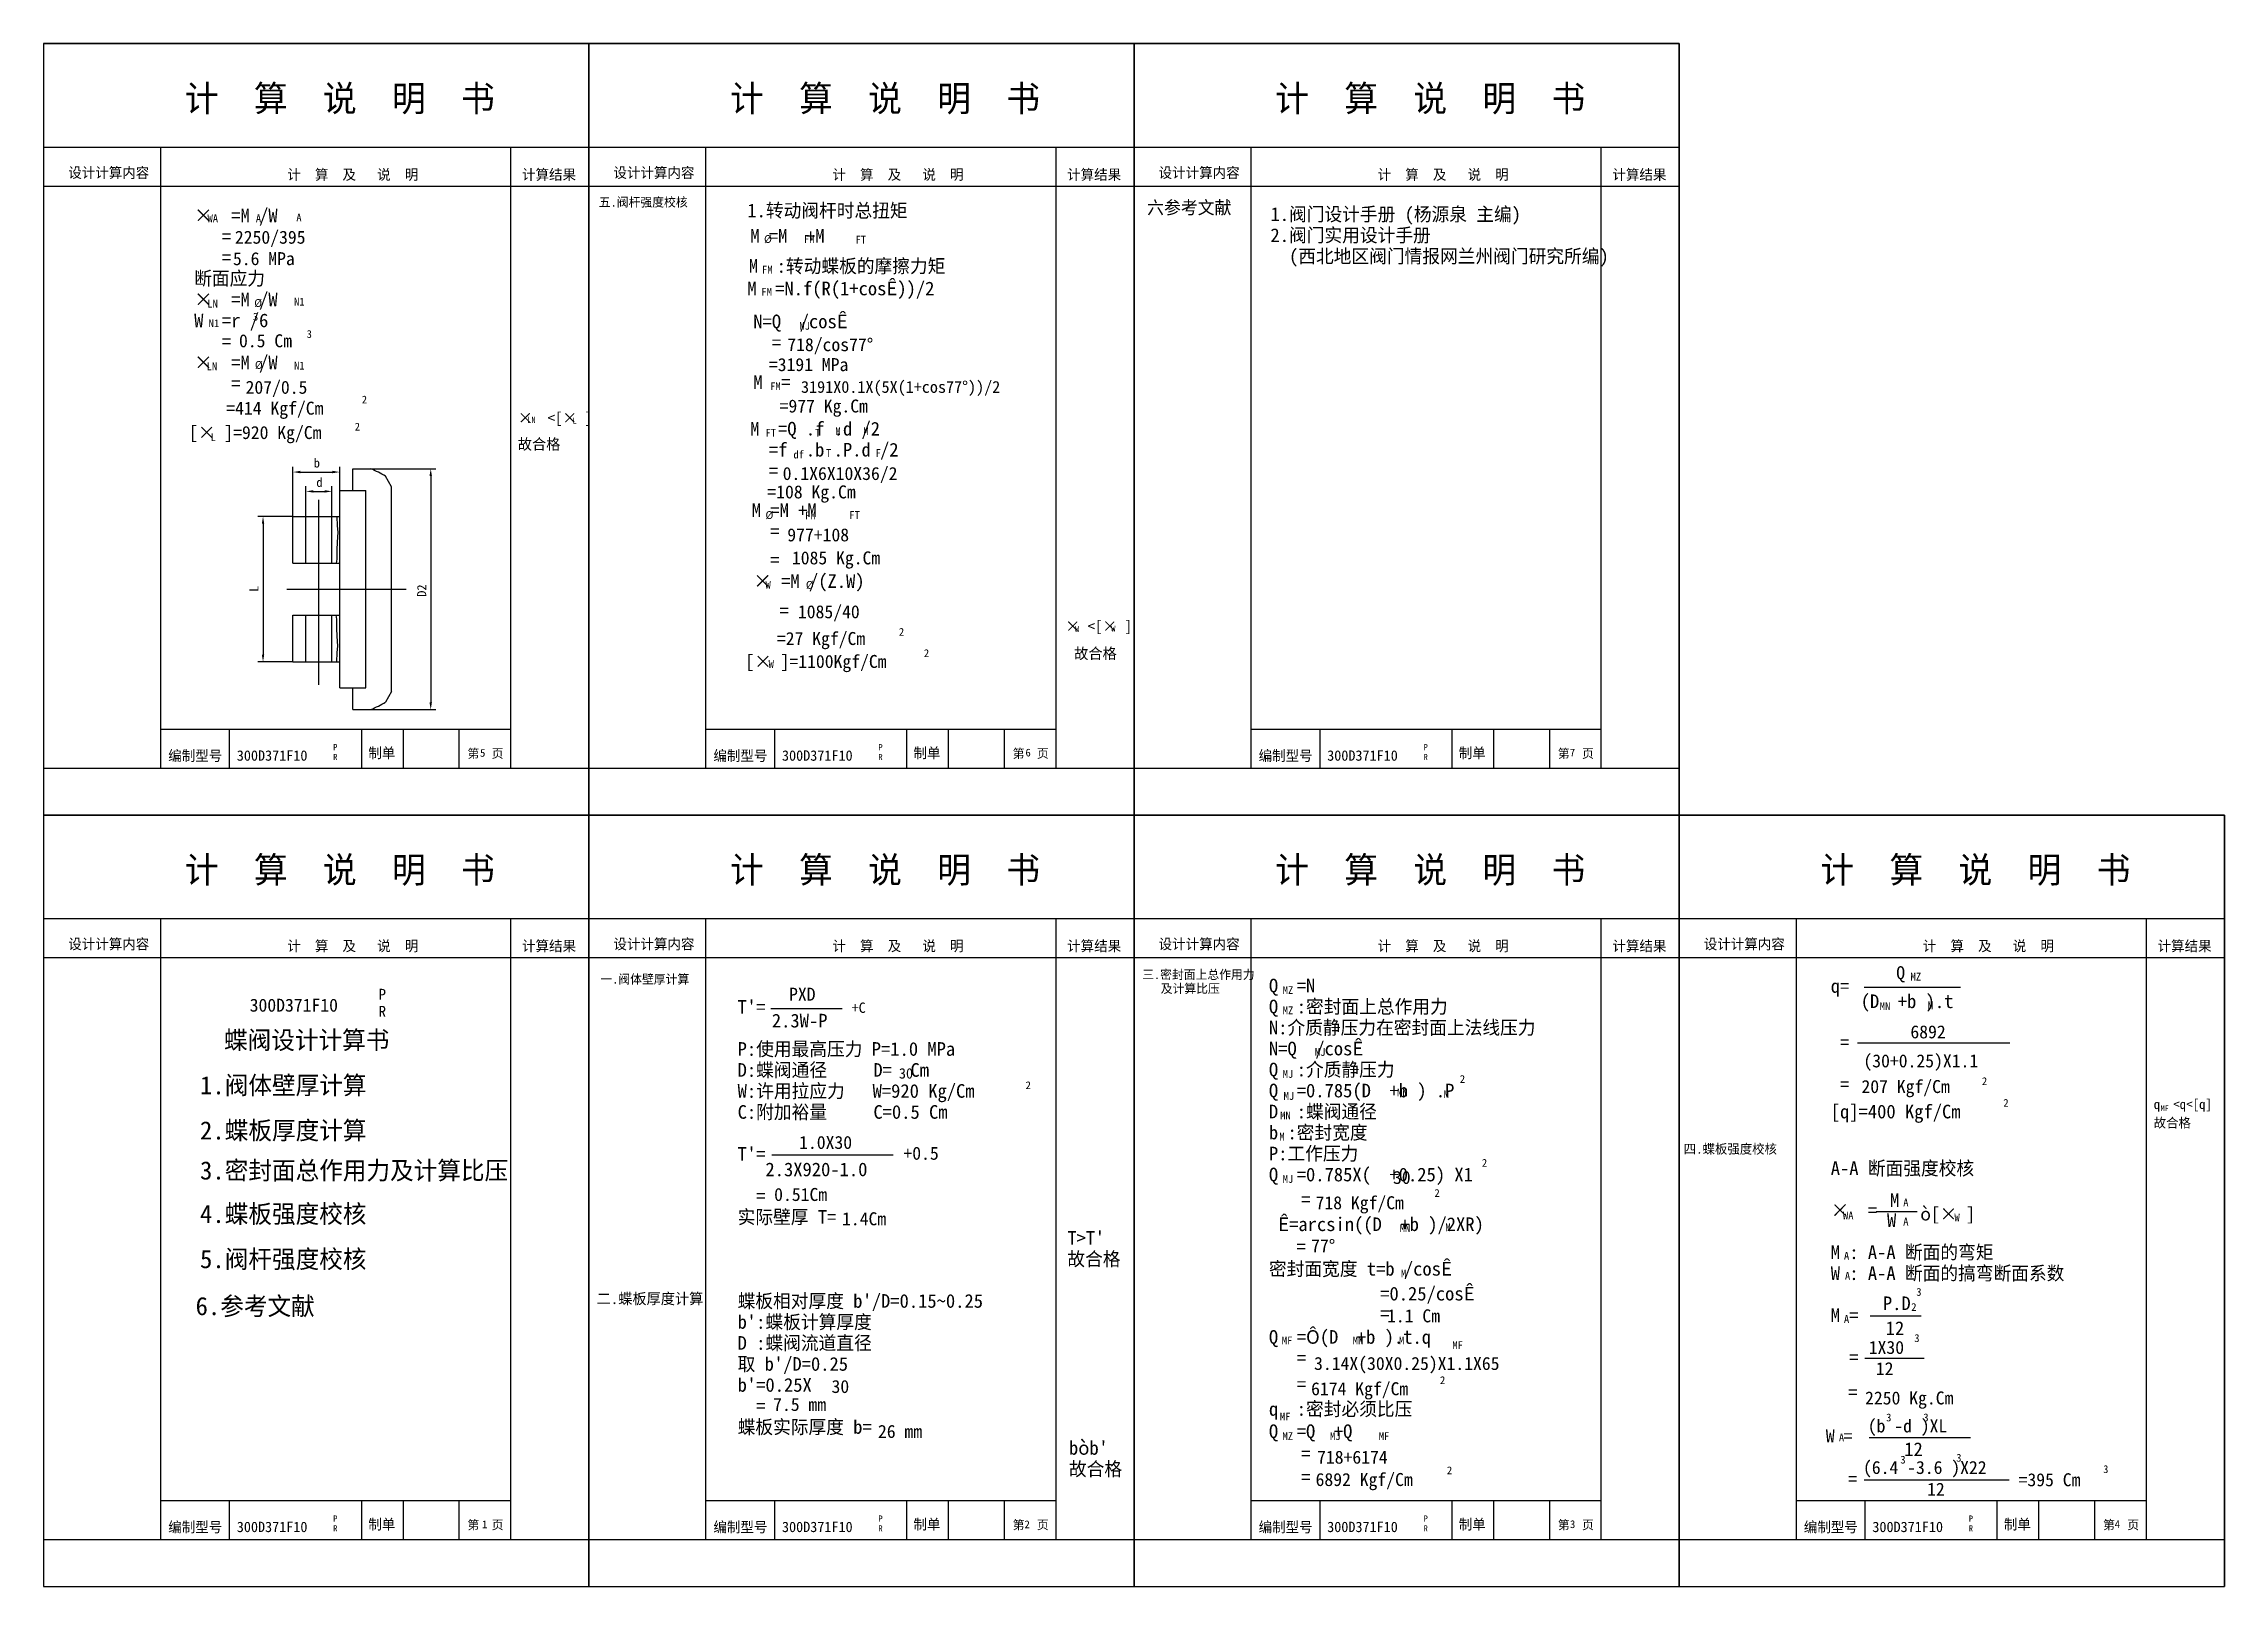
# Model space of a CAD drawing. Header units: metres. Extents: x 0 to 840, y 0 to 594.
import ezdxf

# ---------------------------------------------------------------- set-up
doc = ezdxf.new("R2010")
doc.units = ezdxf.units.M
for name, color, linetype in [('C', 6, 'Continuous'), ('D', 1, 'Continuous'), ('FL', 5, 'Continuous'), ('HA', 5, 'Continuous'), ('TL', 4, 'Continuous')]:
    doc.layers.add(name, color=color, linetype=linetype)

msp = doc.modelspace()

# ---------------------------------------------------------------- linework, layer by layer
at = {"layer": 'C'}
for p, q in [((106.05, 347.12), (106.05, 418.29)), ((93.63, 383.95), (139.59, 383.95))]:
    msp.add_line(p, q, dxfattribs=at)
at = {"layer": 'D'}
for p, q in [((96.05, 411.95), (96.05, 431.05)), ((98.85, 429.05), (111.25, 429.05)), ((114.05, 421.95), (114.05, 431.05)), ((126.07, 430.29), (151.11, 430.29)), ((101.05, 411.95), (101.05, 423.6)), ((103.85, 421.6), (108.25, 421.6)), ((111.05, 411.95), (111.05, 423.6)), ((149.11, 427.49), (149.11, 340.4)), ((96.05, 411.95), (82.52, 411.95)), ((84.52, 409.15), (84.52, 358.75)), ((96.05, 355.95), (82.52, 355.95)), ((126.07, 337.6), (151.11, 337.6)), ((71.53, 330), (71.53, 315)), ((122.39, 330), (122.39, 315)), ((138.45, 330), (138.45, 315)), ((160.12, 315), (160.12, 330)), ((281.53, 330), (281.53, 315)), ((332.39, 330), (332.39, 315)), ((348.45, 330), (348.45, 315)), ((370.12, 315), (370.12, 330)), ((491.53, 330), (491.53, 315)), ((542.39, 330), (542.39, 315)), ((558.45, 330), (558.45, 315)), ((580.12, 315), (580.12, 330)), ((701.29, 230.7), (738.37, 230.7)), ((280.08, 222.51), (307.63, 222.51)), ((698.74, 209.33), (738.65, 209.33)), ((738.65, 209.33), (757.36, 209.33)), ((280.47, 166.1), (327.22, 166.1)), ((705.83, 144.36), (721.7, 144.36)), ((703.51, 104.14), (723.24, 104.14)), ((701.57, 87.9), (724.41, 87.9)), ((703.12, 57.35), (742.21, 57.35)), ((701.31, 41.08), (744.02, 41.08)), ((744.02, 41.08), (757.16, 41.08)), ((71.53, 33), (71.53, 18)), ((122.39, 33), (122.39, 18)), ((138.45, 33), (138.45, 18)), ((160.12, 18), (160.12, 33)), ((281.53, 33), (281.53, 18)), ((332.39, 33), (332.39, 18)), ((348.45, 33), (348.45, 18)), ((370.12, 18), (370.12, 33)), ((491.53, 33), (491.53, 18)), ((542.39, 33), (542.39, 18)), ((558.45, 33), (558.45, 18)), ((580.12, 18), (580.12, 33)), ((701.53, 33), (701.53, 18)), ((752.39, 33), (752.39, 18)), ((768.45, 33), (768.45, 18)), ((790.12, 18), (790.12, 33))]:
    msp.add_line(p, q, dxfattribs=at)
for points in [[(98.85, 429.52), (98.85, 428.58), (96.05, 429.05)], [(111.25, 429.52), (111.25, 428.58), (114.05, 429.05)], [(148.64, 427.49), (149.58, 427.49), (149.11, 430.29)], [(103.85, 422.07), (103.85, 421.13), (101.05, 421.6)], [(108.25, 422.07), (108.25, 421.13), (111.05, 421.6)], [(84.05, 409.15), (84.98, 409.15), (84.52, 411.95)], [(84.05, 358.75), (84.98, 358.75), (84.52, 355.95)], [(148.64, 340.4), (149.58, 340.4), (149.11, 337.6)]]:
    msp.add_solid(points, dxfattribs=at)
at = {"layer": 'FL'}
for p, q in [((210, 594), (0, 594)), ((0, 594), (210, 594)), ((0, 594), (0, 297)), ((210, 594), (210, 297)), ((210, 297), (210, 594)), ((210, 594), (210, 297)), ((210, 594), (420, 594)), ((420, 594), (210, 594)), ((420, 297), (420, 594)), ((420, 594), (420, 297)), ((420, 594), (420, 297)), ((420, 594), (630, 594)), ((630, 594), (420, 594)), ((630, 297), (630, 594)), ((630, 594), (630, 297)), ((630, 594), (630, 297)), ((0, 297), (0, 0)), ((0, 297), (210, 297)), ((210, 297), (0, 297)), ((0, 297), (210, 297)), ((210, 0), (210, 297)), ((210, 297), (210, 0)), ((210, 297), (420, 297)), ((420, 297), (210, 297)), ((210, 297), (420, 297)), ((210, 297), (210, 0)), ((420, 297), (420, 0)), ((420, 0), (420, 297)), ((420, 297), (630, 297)), ((630, 297), (420, 297)), ((420, 297), (630, 297)), ((420, 297), (420, 0)), ((630, 297), (630, 0)), ((630, 0), (630, 297)), ((630, 297), (840, 297)), ((840, 297), (630, 297)), ((630, 297), (840, 297)), ((630, 297), (630, 0)), ((840, 0), (840, 297)), ((840, 297), (840, 0)), ((840, 0), (840, 297)), ((0, 0), (210, 0)), ((210, 0), (420, 0)), ((420, 0), (630, 0)), ((630, 0), (840, 0))]:
    msp.add_line(p, q, dxfattribs=at)
at = {"layer": 'HA'}
for points in [[(112.93, 411.95), (113.12, 408.37), (113.32, 405.86), (113.12, 402), (112.93, 399.11), (112.93, 395.44), (112.63, 393.95)], [(112.93, 355.95), (113.12, 359.52), (113.32, 362.03), (113.12, 365.89), (112.93, 368.78), (112.93, 372.45), (112.63, 373.95)]]:
    msp.add_lwpolyline(points, dxfattribs=at)
at = {"layer": 'TL'}
for p, q in [((210, 554), (0, 554)), ((45, 554), (45, 315)), ((180, 315), (180, 554)), ((420, 554), (210, 554)), ((255, 554), (255, 315)), ((390, 315), (390, 554)), ((630, 554), (420, 554)), ((465, 554), (465, 315)), ((600, 315), (600, 554)), ((210, 539), (0, 539)), ((420, 539), (210, 539)), ((630, 539), (420, 539)), ((119.05, 421.95), (119.05, 430.29)), ((119.05, 430.29), (126.07, 430.29)), ((114.05, 345.95), (114.05, 421.95)), ((114.05, 421.95), (124.05, 421.95)), ((124.05, 345.95), (124.05, 421.95)), ((134.05, 423.38), (131.72, 427.41)), ((134.05, 344.51), (134.05, 423.38)), ((96.05, 411.95), (114.05, 411.95)), ((96.05, 393.95), (96.05, 411.95)), ((101.05, 393.95), (101.05, 411.95)), ((111.05, 393.95), (111.05, 411.95)), ((96.05, 393.95), (114.05, 393.95)), ((96.05, 373.95), (114.05, 373.95)), ((96.05, 355.95), (96.05, 373.95)), ((101.05, 355.95), (101.05, 373.95)), ((111.05, 355.95), (111.05, 373.95)), ((96.05, 355.95), (114.05, 355.95)), ((114.05, 345.95), (124.05, 345.95)), ((119.05, 337.6), (119.05, 345.95)), ((134.05, 344.51), (131.72, 340.48)), ((119.05, 337.6), (126.07, 337.6)), ((45, 330), (180, 330)), ((255, 330), (390, 330)), ((465, 330), (600, 330)), ((0, 315), (210, 315)), ((210, 315), (420, 315)), ((420, 315), (630, 315)), ((210, 257), (0, 257)), ((45, 257), (45, 18)), ((180, 18), (180, 257)), ((420, 257), (210, 257)), ((255, 257), (255, 18)), ((390, 18), (390, 257)), ((630, 257), (420, 257)), ((465, 257), (465, 18)), ((600, 18), (600, 257)), ((840, 257), (630, 257)), ((675, 257), (675, 18)), ((810, 18), (810, 257)), ((210, 242), (0, 242)), ((420, 242), (210, 242)), ((630, 242), (420, 242)), ((840, 242), (630, 242)), ((45, 33), (180, 33)), ((255, 33), (390, 33)), ((465, 33), (600, 33)), ((675, 33), (810, 33)), ((0, 18), (210, 18)), ((210, 18), (420, 18)), ((420, 18), (630, 18)), ((630, 18), (840, 18))]:
    msp.add_line(p, q, dxfattribs=at)
for start, end in [(59.44, 66.64), (293.36, 300.56)]:
    msp.add_arc((106.05, 383.95), 50.48, start, end, dxfattribs=at)

# ---------------------------------------------------------------- texts
at = {"layer": 'D'}
for s, height, p in [('计  算  说  明  书', 10, (54.39, 567.91)), ('计  算  说  明  书', 10, (264.39, 567.91)), ('计  算  说  明  书', 10, (474.39, 567.91)), ('设计计算内容', 4, (9.49, 542.32)), ('计  算  及   说  明', 4, (93.85, 541.59)), ('计算结果', 4, (184.27, 541.59)), ('设计计算内容', 4, (219.49, 542.32)), ('计  算  及   说  明', 4, (303.85, 541.59)), ('计算结果', 4, (394.27, 541.59)), ('设计计算内容', 4, (429.49, 542.32)), ('计  算  及   说  明', 4, (513.85, 541.59)), ('计算结果', 4, (604.27, 541.59)), ('%%215  =M /W', 5.25, (57.99, 525.24)), ('五.阀杆强度校核', 3.5, (213.84, 531.25)), ('1.转动阀杆时总扭矩', 5.25, (271.06, 527.13)), ('六参考文献', 5, (425.04, 528.39)), ('1.阀门设计手册 (杨源泉 主编)', 5.25, (472.56, 525.71)), ('WA', 3, (63.12, 525.24)), ('   =', 5.25, (57.99, 517.16)), ('2250/395', 5, (73.68, 516.96)), ('A', 3, (81.75, 525.24)), ('A', 3, (97.33, 525.54)), ('M =M  +M', 5.25, (272.22, 517.32)), ('2.阀门实用设计手册 ', 5.25, (472.56, 517.63)), ('   =', 5.25, (57.99, 509.07)), ('5.6 MPa', 5, (72.93, 508.71)), ('%%216', 3, (277.49, 517.27)), ('FM', 3, (292.92, 517.27)), ('FT', 3, (312.73, 517.02)), ('  (西北地区阀门情报网兰州阀门研究所编)', 5.25, (472.56, 509.54)), ('断面应力 ', 5.25, (57.99, 500.99)), ('M  :转动蝶板的摩擦力矩', 5.25, (271.64, 505.77)), ('FM', 3, (276.72, 505.45)), ('%%215  =M /W', 5.25, (57.99, 492.9)), ('%%216', 3, (81.13, 492.63)), ('N1', 3, (96.46, 493.13)), ('M  =N.f(R(1+cos%%202))/2', 5.25, (271.06, 497.11)), ('FM', 3, (276.46, 496.96)), ('W  =r /6', 5.25, (57.99, 484.82)), ('LN', 3, (63.04, 492.38)), ('N1', 3, (63.54, 484.85)), ('3', 3, (80.63, 487.36)), ('N=Q  /cos%%202', 5.25, (273.37, 484.42)), ('   =', 5.25, (57.99, 476.73)), ('0.5 Cm', 5, (75.26, 477.09)), ('3', 3, (101.31, 480.69)), ('  =', 5.25, (273.37, 476.33)), ('718/cos77%%d', 5, (286.45, 475.6)), ('MJ', 3, (291.12, 483.85)), ('%%215  =M /W', 5.25, (57.99, 468.65)), ('LN', 3, (62.79, 468.27)), ('%%216', 3, (81.38, 468.78)), ('N1', 3, (96.46, 468.53)), ('=3191 MPa', 5, (279.36, 467.92)), ('    =', 5.25, (57.99, 460.56)), ('207/0.5', 5, (77.79, 459.18)), ('M  =', 5.25, (273.37, 461.07)), ('FM', 3, (279.84, 460.59)), ('3191X0.1X(5X(1+cos77%%d))/2', 4.56, (291.74, 459.54)), ('=414 Kgf/Cm', 5, (70.36, 451.14)), ('2', 3, (122.55, 455.46)), ('=977 Kg.Cm', 5, (283.5, 451.97)), ('[%%215 ]=920 Kg/Cm', 5, (56, 441.76)), ('2', 3, (119.83, 445.03)), ('%%215  <[%%215 ]', 4.2, (182.67, 447.8)), ('LN', 2.4, (186.27, 447.91)), ('L', 2.4, (203.73, 447.63)), ('M  =Q .f .d /2', 5.25, (272.17, 443.11)), ('FT', 3, (278.05, 442.66)), ('T', 3, (297.18, 442.66)), ('M', 3, (304.96, 443.26)), ('M', 3, (315.73, 443.26)), ('L', 3, (64.3, 440.97)), ('故合格', 4.2, (182.67, 437.68)), ('  =f  .b .P.d /2', 5.25, (272.17, 435.03)), ('df', 3, (288.81, 434.29)), ('T', 3, (301.37, 434.89)), ('F', 3, (320.51, 434.89)), ('b', 3.5, (104.05, 430.8)), ('  =', 5.25, (272.17, 426.94)), ('0.1X6X10X36/2', 5, (284.68, 425.99)), ('d', 3.5, (105.05, 423.35)), ('=108 Kg.Cm', 5, (278.77, 418.9)), ('M =M +M', 5.25, (272.77, 411.71)), ('%%216', 3, (278.05, 411)), ('FM', 3, (293.3, 410.85)), ('FT', 3, (310.34, 411)), ('  =', 5.25, (272.77, 403.62)), ('977+108', 5, (286.45, 402.36)), ('  =', 5.25, (272.77, 392.58)), ('1085 Kg.Cm', 5, (288.23, 393.5)), ('%%215 =M /(Z.W)', 5.25, (273.37, 384.46)), ('W', 3, (278.05, 384.11)), ('%%216', 3, (293.6, 384.11)), ('1085/40', 5, (290.54, 372.75)), ('  =', 5.25, (276.36, 373.07)), ('%%215 <[%%215 ]', 4.2, (393.53, 367.61)), ('W', 2.4, (397.25, 367.4)), ('W', 2.4, (411.22, 367.53)), ('=27 Kgf/Cm', 5, (282.44, 362.45)), ('2', 3, (329.43, 366)), (' 故合格', 4.2, (394.11, 357.1)), ('[%%215 ]=1100Kgf/Cm', 5, (270.27, 353.62)), ('W', 3, (279.24, 353.62)), ('2', 3, (339.05, 357.81)), ('编制型号', 4, (48, 317.84)), ('300D371F10', 4, (74.41, 317.9)), ('R', 2.4, (111.55, 318.14)), ('P', 2.4, (111.55, 321.9)), ('制单', 4, (125.07, 318.9)), ('第  页', 3.5, (163.28, 318.97)), ('5', 3, (168.11, 319.43)), ('编制型号', 4, (258, 317.84)), ('300D371F10', 4, (284.41, 317.9)), ('R', 2.4, (321.55, 318.14)), ('P', 2.4, (321.55, 321.9)), ('制单', 4, (335.07, 318.9)), ('第  页', 3.5, (373.28, 318.97)), ('6', 3, (378.2, 319.54)), ('编制型号', 4, (468, 317.84)), ('300D371F10', 4, (494.41, 317.9)), ('R', 2.4, (531.55, 318.14)), ('P', 2.4, (531.55, 321.9)), ('制单', 4, (545.07, 318.9)), ('第  页', 3.5, (583.28, 318.97)), ('7', 3, (587.88, 319.53)), ('计  算  说  明  书', 10, (54.39, 270.91)), ('计  算  说  明  书', 10, (264.39, 270.91)), ('计  算  说  明  书', 10, (474.39, 270.91)), ('计  算  说  明  书', 10, (684.39, 270.91)), ('设计计算内容', 4, (9.49, 245.32)), ('计  算  及   说  明', 4, (93.85, 244.59)), ('计算结果', 4, (184.27, 244.59)), ('设计计算内容', 4, (219.49, 245.32)), ('计  算  及   说  明', 4, (303.85, 244.59)), ('计算结果', 4, (394.27, 244.59)), ('设计计算内容', 4, (429.49, 245.32)), ('计  算  及   说  明', 4, (513.85, 244.59)), ('计算结果', 4, (604.27, 244.59)), ('设计计算内容', 4, (639.49, 245.32)), ('计  算  及   说  明', 4, (723.85, 244.59)), ('计算结果', 4, (814.27, 244.59)), ('一.阀体壁厚计算', 3.5, (214.45, 232.07)), ('三.密封面上总作用力', 3.5, (423.14, 233.84)), ('Q', 5, (713.61, 233.79)), ('MZ', 3, (719.1, 233.23)), ('P', 4.2, (129.05, 225.87)), ('PXD', 5, (287.14, 225.5)), ('   及计算比压', 3.5, (423.14, 228.45)), ('Q  =N', 5.25, (471.97, 228.71)), ('MZ', 3, (477.29, 228.09)), ('q=', 5.25, (688.38, 228.55)), ('  (D  +b ).t', 5.25, (692.78, 222.66)), ('300D371F10', 5, (79.37, 221.28)), ('R', 4.2, (129.05, 219.29)), ("T'=   ", 5.25, (267.32, 220.46)), ('  2.3W-P', 5.25, (273.36, 215.2)), ('+C', 4, (311.22, 220.81)), ('Q  :密封面上总作用力', 5.25, (471.97, 220.63)), ('N:介质静压力在密封面上法线压力', 5.25, (471.97, 212.54)), ('MZ', 3, (477.29, 220.27)), ('MN', 3, (707.26, 221.91)), ('M', 3, (725.8, 222.22)), ('蝶阀设计计算书', 7, (69.49, 206.85)), ('P:使用最高压力 P=1.0 MPa', 5.25, (267.32, 204.29)), ('N=Q  /cos%%202', 5.25, (471.97, 204.46)), (' =', 5.25, (688.38, 206.88)), ('6892', 5, (719.06, 211.01)), ('D:蝶阀通径     D=  Cm', 5.25, (267.32, 196.21)), ('Q  :介质静压力', 5.25, (471.97, 196.37)), ('MJ', 3, (489.69, 204.28)), ('(30+0.25)X1.1', 5, (700.96, 199.83)), ('1.阀体壁厚计算', 7, (60.23, 189.45)), ('W:许用拉应力   W=920 Kg/Cm', 5.25, (267.32, 188.12)), ('30', 4, (329.45, 195.52)), ('2', 3, (378.24, 191.44)), ('Q  =0.785(D  +b ) .P', 5.25, (471.97, 188.29)), ('MJ', 3, (477.29, 195.8)), ('2', 3, (545.5, 193.85)), (' =', 5.25, (688.38, 190.71)), ('207 Kgf/Cm', 5, (700.21, 189.95)), ('2', 3, (746.59, 193)), ('C:附加裕量     C=0.5 Cm', 5.25, (267.32, 180.04)), ('D  :蝶阀通径', 5.25, (471.97, 180.2)), ('MJ', 3, (477.62, 187.32)), ('MN', 3, (521.35, 188.63)), ('M', 3, (539.3, 187.98)), ('[q]=400 Kgf/Cm', 5.25, (688.38, 180.19)), ('2', 3, (754.86, 184.66)), ('q  <q<[q]', 3.67, (812.77, 183.8)), ('MF', 2.1, (815.44, 183.05)), ('2.蝶板厚度计算', 7, (60.23, 172.06)), ('b :密封宽度', 5.25, (471.97, 172.12)), ('MN', 3, (476.31, 179.82)), ('故合格', 3.67, (812.77, 176.65)), ("T'=", 5.25, (267.32, 163.87)), ('1.0X30', 5, (291.01, 168.43)), ('+0.5', 5, (331.19, 164.26)), ('P:工作压力', 5.25, (471.97, 164.03)), ('M', 3, (475.98, 171.67)), ('四.蝶板强度校核', 3.67, (631.75, 166.6)), ('3.密封面总作用力及计算比压', 7, (60.23, 156.65)), ('   2.3X920-1.0', 5.25, (267.32, 157.92)), ('Q  =0.785X(  +0.25) X1', 5.25, (471.97, 155.95)), ('30', 5, (519.75, 154.95)), ('2', 3, (553.99, 161.56)), ('A-A 断面强度校核', 5.25, (688.38, 158.37)), ('  =', 5.25, (267.32, 147.7)), ('0.51Cm', 5, (281.39, 148.39)), ('MJ', 3, (477.29, 155.36)), ('2', 3, (535.73, 149.96)), ('M', 5.25, (711.21, 146.04)), ('4.蝶板强度校核', 7, (60.23, 139.92)), ('实际壁厚 T=', 5.25, (267.32, 139.61)), ('1.4Cm', 5, (307.53, 139.03)), (' %%202=arcsin((D  +b )/2XR)', 5.25, (471.97, 136.81)), ('   =', 5.25, (473.69, 146.38)), ('718 Kgf/Cm', 5, (489.94, 145.21)), ('%%215  =', 5.25, (688.38, 142.2)), ('WA', 3, (693.06, 141.26)), ('W', 5.25, (710.05, 138.37)), ('A', 3, (716.28, 146.29)), ('%%242[%%215 ]', 5, (722.86, 140.88)), ('W', 3, (736.01, 140.49)), (" T>T'", 5.25, (390.77, 131.53)), ('MN', 3, (522.33, 136.41)), ('M', 3, (539.95, 136.74)), ('A', 3, (716.28, 138.94)), ('5.阀杆强度校核', 7, (60.23, 122.52)), (' 故合格', 5.25, (390.77, 123.44)), ('密封面宽度 t=b /cos%%202', 5.25, (471.97, 119.65)), ('      =', 5.25, (461.2, 128.22)), ('77%%d', 5, (488.22, 128.59)), ('M : A-A 断面的弯矩', 5.25, (688.38, 126.03)), ('A', 3, (693.45, 125.8)), ('M', 3, (522.82, 118.93)), ('W : A-A 断面的搞弯断面系数', 5.25, (688.38, 117.95)), ('A', 3, (693.83, 118.06)), ('6.参考文献', 7, (58.53, 104.42)), ('二.蝶板厚度计算', 4.2, (213.02, 108.69)), ("蝶板相对厚度 b'/D=0.15%%1260.25", 5.25, (267.32, 107.27)), ('            =0.25/cos%%202', 5.25, (471.97, 110.08)), ('    P.D', 5.25, (694.18, 106.38)), ('3', 3, (721.31, 111.87)), ("b':蝶板计算厚度", 5.25, (267.32, 99.19)), ('            =', 5.25, (471.97, 102.49)), ('1.1 Cm', 5, (517.46, 101.66)), ('M =', 5.25, (688.38, 101.78)), ('A', 3, (693.45, 101.43)), ('   12', 5.25, (698.83, 96.79)), ('2', 3, (719.37, 106.07)), ('D :蝶阀流道直径', 5.25, (267.32, 91.1)), ('Q  =%%212(D  +b ).t.q', 5.25, (471.97, 93.41)), ('MF', 3, (476.93, 93.15)), ('MN', 3, (504.26, 93.15)), ('M', 3, (522.06, 93.15)), ('MF', 3, (542.63, 91.39)), ('1X30', 5, (703.01, 89.51)), ('3', 3, (720.54, 94.09)), ("取 b'/D=0.25", 5.25, (267.32, 83.02)), ('   =', 5.25, (471.97, 85.33)), ('3.14X(30X0.25)X1.1X65', 5, (489.36, 83.33)), ('  =', 5.25, (688.38, 85.61)), ('12', 5, (705.74, 81.32)), ("b'=0.25X", 5.25, (267.32, 74.93)), ('30', 5, (303.49, 74.46)), ('   =', 5.25, (471.97, 75.26)), ('6174 Kgf/Cm', 5, (488.22, 73.59)), ('2', 3, (537.86, 77.89)), ('  =', 5.25, (687.99, 72.11)), ('  =', 5.25, (267.32, 66.85)), ('7.5 mm', 5, (281, 67.54)), ('q  :密封必须比压', 5.25, (471.97, 65.69)), ('2250 Kg.Cm', 5, (701.6, 70.04)), ('蝶板实际厚度 b=', 5.25, (267.32, 58.76)), ('26 mm', 5, (321.38, 57.17)), ('Q  =Q  +Q', 5.25, (471.97, 57.11)), ('MF', 3, (476.18, 63.87)), ('MZ', 3, (477.18, 56.36)), ('MJ', 3, (495.48, 56.36)), ('MF', 3, (514.29, 56.36)), ('W =', 5, (686.48, 55.41)), ('(b -d )XL', 5, (702.64, 59.28)), ('3', 3, (709.7, 63.54)), ('3', 3, (724.02, 63.54)), (" b%%242b' ", 5.25, (391.38, 50.68)), ('   =', 5.25, (473.73, 48.53)), ('718+6174', 5, (490.51, 47.24)), ('A', 3, (691.51, 55.8)), ('     12', 5.25, (698.83, 50.18)), ('3', 3, (736.71, 48.01)), (' 故合格', 5.25, (391.38, 42.59)), ('   =', 5.25, (473.74, 39.47)), ('6892 Kgf/Cm', 5, (489.94, 38.64)), ('2', 3, (540.51, 43.18)), ('=', 5, (695.1, 38.89)), ('(6.4 -3.6 )X22', 5, (700.8, 43.28)), ('3', 3, (715.18, 47.28)), ('=395 Cm', 5, (760.73, 38.55)), ('3', 3, (793.29, 43.63)), ('12', 5, (725.48, 34.88)), ('编制型号', 4, (48, 20.84)), ('P', 2.4, (111.55, 24.9)), ('制单', 4, (125.07, 21.9)), ('第  页', 3.5, (163.28, 21.97)), ('1', 3, (168.9, 22.36)), ('编制型号', 4, (258, 20.84)), ('P', 2.4, (321.55, 24.9)), ('制单', 4, (335.07, 21.9)), ('第  页', 3.5, (373.28, 21.97)), ('2', 3, (377.83, 22.37)), ('编制型号', 4, (468, 20.84)), ('P', 2.4, (531.55, 24.9)), ('制单', 4, (545.07, 21.9)), ('第  页', 3.5, (583.28, 21.97)), ('3', 3, (587.94, 22.44)), ('编制型号', 4, (678, 20.84)), ('P', 2.4, (741.55, 24.9)), ('制单', 4, (755.07, 21.9)), ('第  页', 3.5, (793.28, 21.97)), ('4', 3, (797.76, 22.45)), ('300D371F10', 4, (74.41, 20.9)), ('R', 2.4, (111.55, 21.14)), ('300D371F10', 4, (284.41, 20.9)), ('R', 2.4, (321.55, 21.14)), ('300D371F10', 4, (494.41, 20.9)), ('R', 2.4, (531.55, 21.14)), ('300D371F10', 4, (704.41, 20.9)), ('R', 2.4, (741.55, 21.14))]:
    msp.add_text(s, height=height, dxfattribs=at).set_placement(p)
for s, p in [('L', (82.77, 382.95)), ('D2', (147.36, 381.03))]:
    msp.add_text(s, height=3.5, rotation=90, dxfattribs=at).set_placement(p)

doc.saveas('drawing.dxf')
